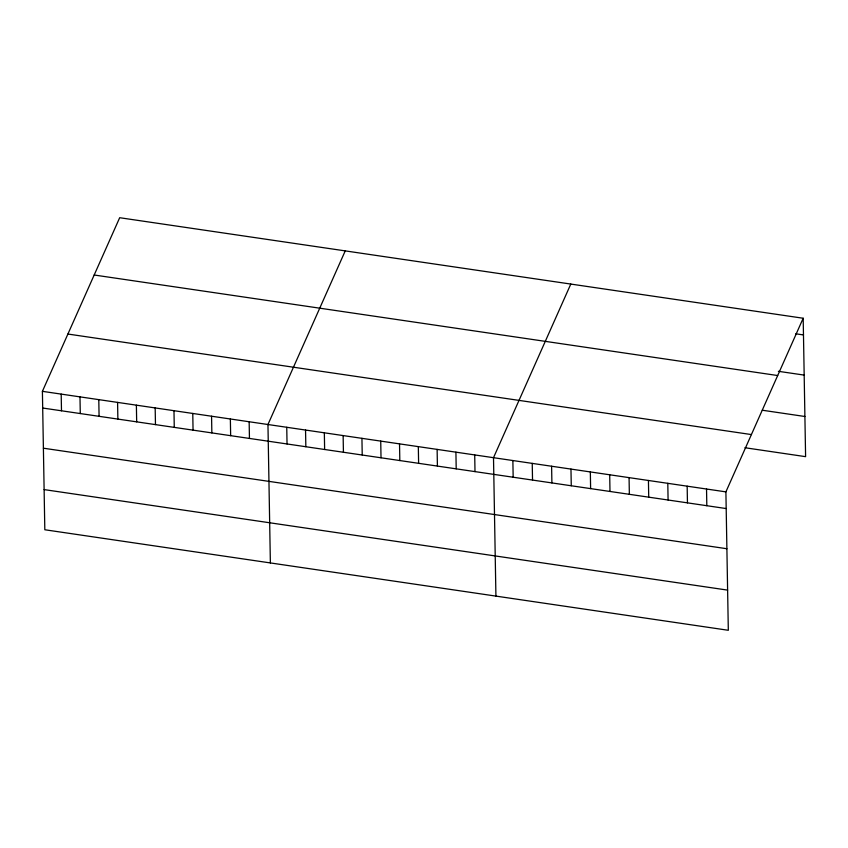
<?xml version="1.0" encoding="UTF-8"?>
<svg xmlns="http://www.w3.org/2000/svg" width="848" height="848" viewBox="0 0 848 848"><rect width="100%" height="100%" fill="white"/><g stroke="black" fill="none" stroke-linecap="round" stroke-linejoin="round"><path stroke-width="1.27" d="M803.183 318.244L725.899 491.872L728.315 630.287L44.817 529.756L42.4 391.341L119.685 217.713L803.183 318.244L805.6 456.659L744.926 447.733M345.242 250.891L267.957 424.509L270.374 562.934M570.799 284.059L493.504 457.687L495.921 596.102M795.731 333.794L803.48 334.939M778.358 371.307L804.18 375.102M94.181 275.006L777.68 375.537M762.299 410.231L804.9 416.495M67.904 334.038L751.402 434.568M42.4 391.341L725.899 491.872M42.686 408.026L726.185 508.556M43.396 448.2L726.884 548.73M44.117 489.593L727.605 590.113M706.532 489.02L706.819 505.715M687.166 486.169L687.452 502.864M667.8 483.318L668.086 500.013M648.434 480.477L648.72 497.161M629.068 477.625L629.354 494.32M609.701 474.774L609.988 491.469M590.335 471.933L590.621 488.618M570.969 469.082L571.266 485.777M551.603 466.23L551.9 482.925M532.237 463.379L532.533 480.074M512.87 460.538L513.167 477.233M474.71 454.92L474.997 471.615M455.917 452.154L456.203 468.849M437.123 449.398L437.409 466.082M418.318 446.631L418.615 463.326M399.525 443.864L399.821 460.559M380.731 441.098L381.017 457.793M361.937 438.331L362.223 455.026M343.133 435.575L343.429 452.26M324.339 432.809L324.636 449.504M305.545 430.042L305.842 446.737M286.751 427.275L287.037 443.97M249.153 421.753L249.45 438.437M230.359 418.986L230.656 435.681M211.565 416.22L211.852 432.915M192.772 413.453L193.058 430.148M173.978 410.686L174.264 427.381M155.173 407.93L155.47 424.615M136.38 405.164L136.676 421.859M117.586 402.397L117.872 419.092M98.792 399.631L99.078 416.326M79.988 396.864L80.284 413.559M61.194 394.108L61.491 410.792"/></g></svg>
